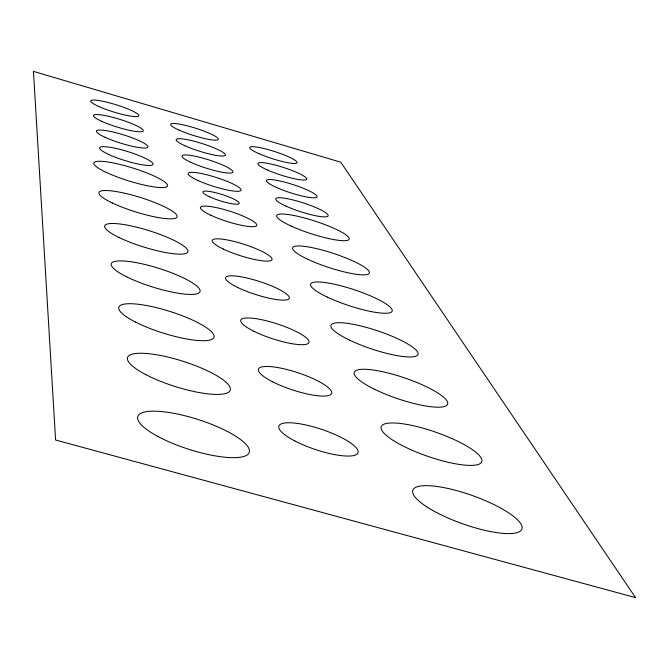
<?xml version="1.0" encoding="UTF-8"?>
<svg xmlns="http://www.w3.org/2000/svg" width="669" height="669" viewBox="0 0 669 669"><rect width="100%" height="100%" fill="white"/><g stroke="black" fill="none" stroke-linecap="round" stroke-linejoin="round"><path stroke-width="1" d="M635.55 597.618L55.594 440.01L33.45 71.382L340.747 162.182L635.55 597.618M158.043 436.539A58.538 15.596 17.8 0 0 248.676 453.457A58.538 15.596 17.8 0 0 173.739 413.3A58.538 15.596 17.8 0 0 158.043 436.539M145.909 374.682A53.888 13.213 17.6 0 0 229.626 391.281A53.888 13.213 17.6 0 0 161.062 355.59A53.888 13.213 17.6 0 0 145.909 374.682M426.738 506.809A57.885 14.927 19.6 0 0 519.462 531.671A57.885 14.927 19.6 0 0 455.84 490.394A57.885 14.927 19.6 0 0 426.738 506.809M393.573 440.654A53.227 12.719 19.2 0 0 479.305 464.052A53.227 12.719 19.2 0 0 421.771 427.834A53.227 12.719 19.2 0 0 393.573 440.654M135.606 322.107A49.924 11.34 17.5 0 0 213.386 338.288A49.924 11.34 17.5 0 0 150.199 306.235A49.924 11.34 17.5 0 0 135.606 322.107M374.389 389.191A49.289 10.955 18.8 0 0 447.586 404.168A49.289 10.955 18.8 0 0 380.853 371.345A49.289 10.955 18.8 0 0 374.389 389.191M119.065 237.512A43.544 8.605 17.3 0 0 187.169 252.731A43.544 8.605 17.3 0 0 132.562 226.231A43.544 8.605 17.3 0 0 119.065 237.512M327.4 297.136A42.967 8.371 18.3 0 0 392.017 311.419A42.967 8.371 18.3 0 0 334.684 284.283A42.967 8.371 18.3 0 0 327.4 297.136M349.277 340.003A45.902 9.533 18.5 0 0 417.916 354.654A45.902 9.533 18.5 0 0 356.234 324.917A45.902 9.533 18.5 0 0 349.277 340.003M126.75 276.857A46.512 9.834 17.4 0 0 199.379 292.57A46.512 9.834 17.4 0 0 140.791 263.536A46.512 9.834 17.4 0 0 126.75 276.857M308.166 259.455A40.383 7.409 18.2 0 0 369.204 273.345A40.383 7.409 18.2 0 0 315.651 248.416A40.383 7.409 18.2 0 0 308.166 259.455M112.317 202.975A40.926 7.593 17.3 0 0 176.44 217.709A40.926 7.593 17.3 0 0 125.304 193.366A40.926 7.593 17.3 0 0 112.317 202.975M106.354 172.426A38.61 6.757 17.3 0 0 166.932 186.676A38.61 6.757 17.3 0 0 118.856 164.181A38.61 6.757 17.3 0 0 106.354 172.426M291.132 226.055A38.1 6.598 18 0 0 348.959 239.552A38.1 6.598 18 0 0 298.725 216.53A38.1 6.598 18 0 0 291.132 226.055M108.587 154.414A27.906 4.7 17.2 0 0 152.457 164.917A27.906 4.7 17.2 0 0 117.895 148.869A27.906 4.7 17.2 0 0 108.587 154.414M286.039 206.136A27.538 4.599 18 0 0 328.002 216.112A27.538 4.599 18 0 0 291.918 199.688A27.538 4.599 18 0 0 286.039 206.136M105.05 137.287A26.927 4.374 17.2 0 0 147.414 147.556A26.927 4.374 17.2 0 0 114.123 132.261A26.927 4.374 17.2 0 0 105.05 137.287M276.305 187.387A26.576 4.282 17.9 0 0 316.897 197.163A26.576 4.282 17.9 0 0 282.184 181.508A26.576 4.282 17.9 0 0 276.305 187.387M267.232 169.909A25.681 4.006 17.8 0 0 306.527 179.484A25.681 4.006 17.8 0 0 273.103 164.541A25.681 4.006 17.8 0 0 267.232 169.909M101.763 121.34A26.016 4.081 17.2 0 0 142.714 131.383A26.016 4.081 17.2 0 0 110.611 116.774A26.016 4.081 17.2 0 0 101.763 121.34M98.694 106.455A25.163 3.813 17.2 0 0 138.324 116.272A25.163 3.813 17.2 0 0 107.324 102.298A25.163 3.813 17.2 0 0 98.694 106.455M258.761 153.586A24.845 3.746 17.8 0 0 296.844 162.968A24.845 3.746 17.8 0 0 264.598 148.677A24.845 3.746 17.8 0 0 258.761 153.586M179.15 130.137A24.987 3.78 17.5 0 0 218.002 139.737A24.987 3.78 17.5 0 0 186.367 125.605A24.987 3.78 17.5 0 0 179.15 130.137M184.953 145.758A25.832 4.047 17.5 0 0 225.068 155.568A25.832 4.047 17.5 0 0 192.287 140.791A25.832 4.047 17.5 0 0 184.953 145.758M191.167 162.475A26.735 4.332 17.6 0 0 232.628 172.493A26.735 4.332 17.6 0 0 198.626 157.023A26.735 4.332 17.6 0 0 191.167 162.475M197.832 180.429A27.705 4.65 17.6 0 0 240.74 190.657A27.705 4.65 17.6 0 0 205.408 174.425A27.705 4.65 17.6 0 0 197.832 180.429M294.703 440.871A41.771 10.545 18.6 0 0 357.923 453.038A41.771 10.545 18.6 0 0 302.764 424.322A41.771 10.545 18.6 0 0 294.703 440.871M272.751 381.865A38.576 9.015 18.3 0 0 331.464 393.79A38.576 9.015 18.3 0 0 280.888 368.142A38.576 9.015 18.3 0 0 272.751 381.865M253.927 331.289A35.842 7.785 18.1 0 0 308.743 342.913A35.842 7.785 18.1 0 0 262.056 319.782A35.842 7.785 18.1 0 0 253.927 331.289M237.62 287.444A33.475 6.799 17.9 0 0 289.016 298.742A33.475 6.799 17.9 0 0 245.665 277.71A33.475 6.799 17.9 0 0 237.62 287.444M223.354 249.077A31.401 5.988 17.8 0 0 271.731 260.04A31.401 5.988 17.8 0 0 231.273 240.781A31.401 5.988 17.8 0 0 223.354 249.077M210.768 215.217A29.578 5.31 17.7 0 0 256.453 225.846A29.578 5.31 17.7 0 0 218.537 208.101A29.578 5.31 17.7 0 0 210.768 215.217M209.489 196.77A19.041 3.295 17.6 0 0 238.984 203.752A19.041 3.295 17.6 0 0 214.724 192.48A19.041 3.295 17.6 0 0 209.489 196.77"/></g></svg>
